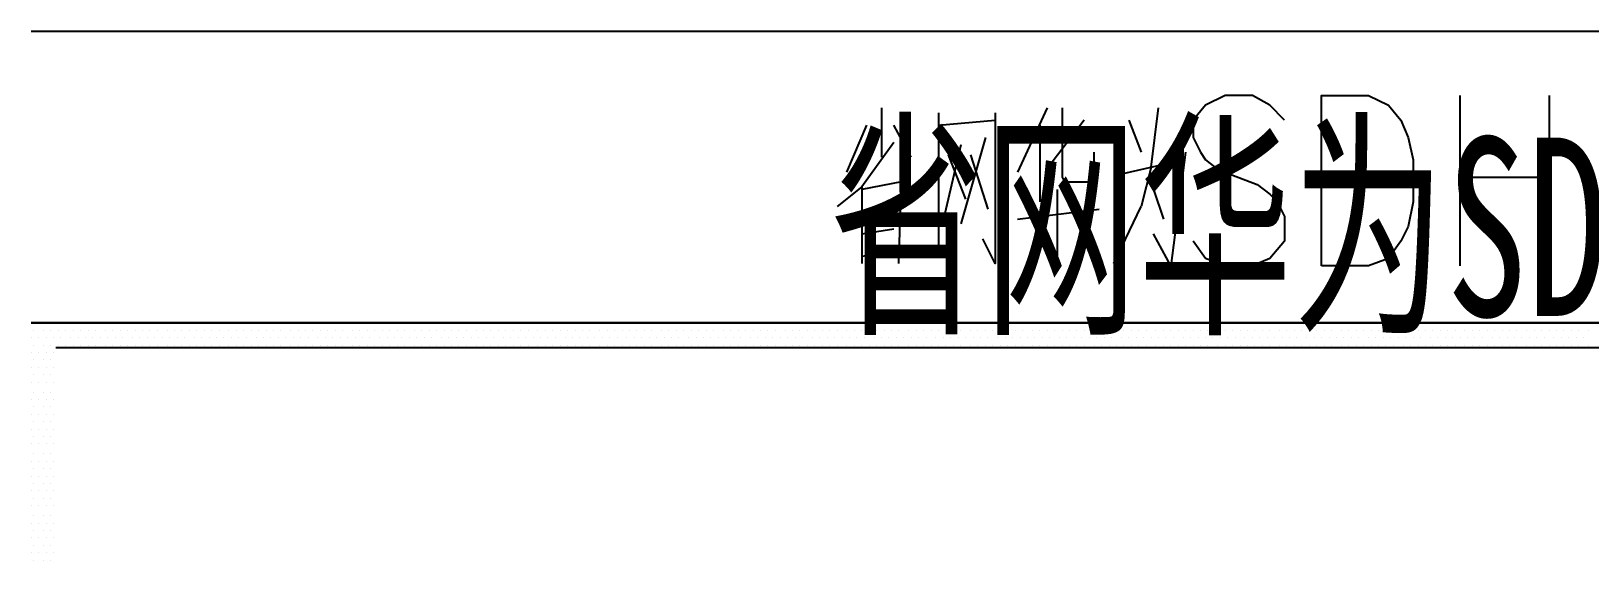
# Model space of a CAD drawing. Header units: metres. Extents: x 17 to 1264, y 17 to 859.
# Drawn here: x 303.8 to 394.6, y 722.8 to 753.8 of the extents above; entities that cross this region are included whole.
import ezdxf

# ---------------------------------------------------------------- set-up
doc = ezdxf.new("R2010")
doc.units = ezdxf.units.M
for name, color, linetype in [('LINES', 7, 'Continuous'), ('POLYLINES', 4, 'Continuous'), ('RECTS', 7, 'Continuous'), ('TEXTS', 3, 'Continuous')]:
    doc.layers.add(name, color=color, linetype=linetype)

msp = doc.modelspace()

# ---------------------------------------------------------------- linework, layer by layer
at = {"layer": 'LINES'}
for p, q in [((387.066, 740.16), (387.066, 750.096)), ((392.25, 750.096), (392.25, 740.16)), ((353.37, 749.376), (353.37, 746.496)), ((356.682, 749.088), (356.682, 740.88)), ((363.018, 749.376), (361.29, 745.632)), ((369.066, 745.92), (369.498, 749.376)), ((351.354, 745.632), (352.506, 748.368)), ((355.098, 746.496), (354.09, 748.368)), ((356.682, 748.368), (359.994, 748.656)), ((362.586, 748.368), (362.586, 743.904)), ((365.178, 748.656), (363.306, 746.208)), ((367.77, 748.656), (368.49, 746.784)), ((359.418, 747.648), (357.978, 742.608)), ((357.978, 747.216), (356.97, 742.896)), ((357.258, 746.64), (358.266, 744.048)), ((358.554, 746.64), (359.562, 743.472)), ((367.194, 745.488), (370.938, 746.352)), ((369.066, 745.92), (368.49, 743.616)), ((354.522, 745.056), (352.218, 744.624)), ((352.218, 744.768), (352.218, 740.304)), ((354.378, 740.304), (354.522, 745.2)), ((363.594, 744.624), (363.594, 739.872)), ((369.21, 744.624), (369.786, 742.896)), ((387.066, 745.344), (392.25, 745.344)), ((352.218, 743.184), (354.09, 743.616)), ((366.906, 740.304), (368.49, 743.616)), ((361.29, 742.896), (366.042, 743.472)), ((352.218, 742.032), (354.09, 742.32)), ((352.218, 740.736), (354.378, 741.024)), ((303.978, 736.416), (303.978, 736.416)), ((304.554, 736.416), (304.554, 736.416)), ((304.986, 736.416), (304.986, 736.416)), ((305.418, 736.416), (305.418, 736.416)), ((305.85, 736.416), (305.85, 736.416)), ((306.282, 736.416), (306.282, 736.416)), ((306.714, 736.416), (306.714, 736.416)), ((307.146, 736.416), (307.146, 736.416)), ((307.578, 736.416), (307.578, 736.416)), ((308.154, 736.416), (308.154, 736.416)), ((308.586, 736.416), (308.586, 736.416)), ((309.018, 736.416), (309.018, 736.416)), ((309.45, 736.416), (309.45, 736.416)), ((309.882, 736.416), (309.882, 736.416)), ((310.314, 736.416), (310.314, 736.416)), ((310.746, 736.416), (310.746, 736.416)), ((311.178, 736.416), (311.178, 736.416)), ((311.754, 736.416), (311.754, 736.416)), ((312.186, 736.416), (312.186, 736.416)), ((312.618, 736.416), (312.618, 736.416)), ((313.05, 736.416), (313.05, 736.416)), ((313.482, 736.416), (313.482, 736.416)), ((313.914, 736.416), (313.914, 736.416)), ((314.346, 736.416), (314.346, 736.416)), ((314.778, 736.416), (314.778, 736.416)), ((315.354, 736.416), (315.354, 736.416)), ((315.786, 736.416), (315.786, 736.416)), ((316.218, 736.416), (316.218, 736.416)), ((316.65, 736.416), (316.65, 736.416)), ((317.082, 736.416), (317.082, 736.416)), ((317.514, 736.416), (317.514, 736.416)), ((317.946, 736.416), (317.946, 736.416)), ((318.378, 736.416), (318.378, 736.416)), ((318.954, 736.416), (318.954, 736.416)), ((319.386, 736.416), (319.386, 736.416)), ((319.818, 736.416), (319.818, 736.416)), ((320.25, 736.416), (320.25, 736.416)), ((320.682, 736.416), (320.682, 736.416)), ((321.114, 736.416), (321.114, 736.416)), ((321.546, 736.416), (321.546, 736.416)), ((321.978, 736.416), (321.978, 736.416)), ((322.554, 736.416), (322.554, 736.416)), ((322.986, 736.416), (322.986, 736.416)), ((323.418, 736.416), (323.418, 736.416)), ((323.85, 736.416), (323.85, 736.416)), ((324.282, 736.416), (324.282, 736.416)), ((324.714, 736.416), (324.714, 736.416)), ((325.146, 736.416), (325.146, 736.416)), ((325.578, 736.416), (325.578, 736.416)), ((326.154, 736.416), (326.154, 736.416)), ((326.586, 736.416), (326.586, 736.416)), ((327.018, 736.416), (327.018, 736.416)), ((327.45, 736.416), (327.45, 736.416)), ((327.882, 736.416), (327.882, 736.416)), ((328.314, 736.416), (328.314, 736.416)), ((328.746, 736.416), (328.746, 736.416)), ((329.178, 736.416), (329.178, 736.416)), ((329.754, 736.416), (329.754, 736.416)), ((330.186, 736.416), (330.186, 736.416)), ((330.618, 736.416), (330.618, 736.416)), ((331.05, 736.416), (331.05, 736.416)), ((331.482, 736.416), (331.482, 736.416)), ((331.914, 736.416), (331.914, 736.416)), ((332.346, 736.416), (332.346, 736.416)), ((332.778, 736.416), (332.778, 736.416)), ((333.354, 736.416), (333.354, 736.416)), ((333.786, 736.416), (333.786, 736.416)), ((334.218, 736.416), (334.218, 736.416)), ((334.65, 736.416), (334.65, 736.416)), ((335.082, 736.416), (335.082, 736.416)), ((335.514, 736.416), (335.514, 736.416)), ((335.946, 736.416), (335.946, 736.416)), ((336.378, 736.416), (336.378, 736.416)), ((336.954, 736.416), (336.954, 736.416)), ((337.386, 736.416), (337.386, 736.416)), ((337.818, 736.416), (337.818, 736.416)), ((338.25, 736.416), (338.25, 736.416)), ((338.682, 736.416), (338.682, 736.416)), ((339.114, 736.416), (339.114, 736.416)), ((339.546, 736.416), (339.546, 736.416)), ((339.978, 736.416), (339.978, 736.416)), ((340.554, 736.416), (340.554, 736.416)), ((340.986, 736.416), (340.986, 736.416)), ((341.418, 736.416), (341.418, 736.416)), ((341.85, 736.416), (341.85, 736.416)), ((342.282, 736.416), (342.282, 736.416)), ((342.714, 736.416), (342.714, 736.416)), ((343.146, 736.416), (343.146, 736.416)), ((343.578, 736.416), (343.578, 736.416)), ((344.154, 736.416), (344.154, 736.416)), ((344.586, 736.416), (344.586, 736.416)), ((345.018, 736.416), (345.018, 736.416)), ((345.45, 736.416), (345.45, 736.416)), ((345.882, 736.416), (345.882, 736.416)), ((346.314, 736.416), (346.314, 736.416)), ((346.746, 736.416), (346.746, 736.416)), ((347.178, 736.416), (347.178, 736.416)), ((347.754, 736.416), (347.754, 736.416)), ((348.186, 736.416), (348.186, 736.416)), ((348.618, 736.416), (348.618, 736.416)), ((349.05, 736.416), (349.05, 736.416)), ((349.482, 736.416), (349.482, 736.416)), ((349.914, 736.416), (349.914, 736.416)), ((350.346, 736.416), (350.346, 736.416)), ((350.778, 736.416), (350.778, 736.416)), ((351.354, 736.416), (351.354, 736.416)), ((351.786, 736.416), (351.786, 736.416)), ((352.218, 736.416), (352.218, 736.416)), ((352.65, 736.416), (352.65, 736.416)), ((353.082, 736.416), (353.082, 736.416)), ((353.514, 736.416), (353.514, 736.416)), ((353.946, 736.416), (353.946, 736.416)), ((354.378, 736.416), (354.378, 736.416)), ((354.954, 736.416), (354.954, 736.416)), ((355.386, 736.416), (355.386, 736.416)), ((355.818, 736.416), (355.818, 736.416)), ((356.25, 736.416), (356.25, 736.416)), ((356.682, 736.416), (356.682, 736.416)), ((357.114, 736.416), (357.114, 736.416)), ((357.546, 736.416), (357.546, 736.416)), ((357.978, 736.416), (357.978, 736.416)), ((358.554, 736.416), (358.554, 736.416)), ((358.986, 736.416), (358.986, 736.416)), ((359.418, 736.416), (359.418, 736.416)), ((359.85, 736.416), (359.85, 736.416)), ((360.282, 736.416), (360.282, 736.416)), ((360.714, 736.416), (360.714, 736.416)), ((361.146, 736.416), (361.146, 736.416)), ((361.578, 736.416), (361.578, 736.416)), ((362.154, 736.416), (362.154, 736.416)), ((362.586, 736.416), (362.586, 736.416)), ((363.018, 736.416), (363.018, 736.416)), ((363.45, 736.416), (363.45, 736.416)), ((363.882, 736.416), (363.882, 736.416)), ((364.314, 736.416), (364.314, 736.416)), ((364.746, 736.416), (364.746, 736.416)), ((365.178, 736.416), (365.178, 736.416)), ((365.754, 736.416), (365.754, 736.416)), ((366.186, 736.416), (366.186, 736.416)), ((366.618, 736.416), (366.618, 736.416)), ((367.05, 736.416), (367.05, 736.416)), ((367.482, 736.416), (367.482, 736.416)), ((367.914, 736.416), (367.914, 736.416)), ((368.346, 736.416), (368.346, 736.416)), ((368.778, 736.416), (368.778, 736.416)), ((369.354, 736.416), (369.354, 736.416)), ((369.786, 736.416), (369.786, 736.416)), ((370.218, 736.416), (370.218, 736.416)), ((370.65, 736.416), (370.65, 736.416)), ((371.082, 736.416), (371.082, 736.416)), ((371.514, 736.416), (371.514, 736.416)), ((371.946, 736.416), (371.946, 736.416)), ((372.378, 736.416), (372.378, 736.416)), ((372.954, 736.416), (372.954, 736.416)), ((373.386, 736.416), (373.386, 736.416)), ((373.818, 736.416), (373.818, 736.416)), ((374.25, 736.416), (374.25, 736.416)), ((374.682, 736.416), (374.682, 736.416)), ((375.114, 736.416), (375.114, 736.416)), ((375.546, 736.416), (375.546, 736.416)), ((375.978, 736.416), (375.978, 736.416)), ((376.554, 736.416), (376.554, 736.416)), ((376.986, 736.416), (376.986, 736.416)), ((377.418, 736.416), (377.418, 736.416)), ((377.85, 736.416), (377.85, 736.416)), ((378.282, 736.416), (378.282, 736.416)), ((378.714, 736.416), (378.714, 736.416)), ((379.146, 736.416), (379.146, 736.416)), ((379.578, 736.416), (379.578, 736.416)), ((380.154, 736.416), (380.154, 736.416)), ((380.586, 736.416), (380.586, 736.416)), ((381.018, 736.416), (381.018, 736.416)), ((381.45, 736.416), (381.45, 736.416)), ((381.882, 736.416), (381.882, 736.416)), ((382.314, 736.416), (382.314, 736.416)), ((382.746, 736.416), (382.746, 736.416)), ((383.178, 736.416), (383.178, 736.416)), ((383.754, 736.416), (383.754, 736.416)), ((384.186, 736.416), (384.186, 736.416)), ((384.618, 736.416), (384.618, 736.416)), ((385.05, 736.416), (385.05, 736.416)), ((385.482, 736.416), (385.482, 736.416)), ((385.914, 736.416), (385.914, 736.416)), ((386.346, 736.416), (386.346, 736.416)), ((386.778, 736.416), (386.778, 736.416)), ((387.354, 736.416), (387.354, 736.416)), ((387.786, 736.416), (387.786, 736.416)), ((388.218, 736.416), (388.218, 736.416)), ((388.65, 736.416), (388.65, 736.416)), ((389.082, 736.416), (389.082, 736.416)), ((389.514, 736.416), (389.514, 736.416)), ((389.946, 736.416), (389.946, 736.416)), ((390.378, 736.416), (390.378, 736.416)), ((390.954, 736.416), (390.954, 736.416)), ((391.386, 736.416), (391.386, 736.416)), ((391.818, 736.416), (391.818, 736.416)), ((392.25, 736.416), (392.25, 736.416)), ((392.682, 736.416), (392.682, 736.416)), ((393.114, 736.416), (393.114, 736.416)), ((393.546, 736.416), (393.546, 736.416)), ((393.978, 736.416), (393.978, 736.416)), ((394.554, 736.416), (394.554, 736.416)), ((303.834, 735.984), (303.834, 735.984)), ((303.978, 735.552), (303.978, 735.552)), ((304.266, 735.984), (304.266, 735.984)), ((304.554, 735.552), (304.554, 735.552)), ((304.698, 735.984), (304.698, 735.984)), ((304.986, 735.552), (304.986, 735.552)), ((305.13, 735.984), (305.13, 735.984)), ((305.418, 735.552), (305.418, 735.552)), ((305.562, 735.984), (305.562, 735.984)), ((305.85, 735.552), (305.85, 735.552)), ((306.138, 735.984), (306.138, 735.984)), ((306.282, 735.552), (306.282, 735.552)), ((306.57, 735.984), (306.57, 735.984)), ((306.714, 735.552), (306.714, 735.552)), ((307.002, 735.984), (307.002, 735.984)), ((307.146, 735.552), (307.146, 735.552)), ((307.434, 735.984), (307.434, 735.984)), ((307.578, 735.552), (307.578, 735.552)), ((307.866, 735.984), (307.866, 735.984)), ((308.154, 735.552), (308.154, 735.552)), ((308.298, 735.984), (308.298, 735.984)), ((308.586, 735.552), (308.586, 735.552)), ((308.73, 735.984), (308.73, 735.984)), ((309.018, 735.552), (309.018, 735.552)), ((309.162, 735.984), (309.162, 735.984)), ((309.45, 735.552), (309.45, 735.552)), ((309.738, 735.984), (309.738, 735.984)), ((309.882, 735.552), (309.882, 735.552)), ((310.17, 735.984), (310.17, 735.984)), ((310.314, 735.552), (310.314, 735.552)), ((310.602, 735.984), (310.602, 735.984)), ((310.746, 735.552), (310.746, 735.552)), ((311.034, 735.984), (311.034, 735.984)), ((311.178, 735.552), (311.178, 735.552)), ((311.466, 735.984), (311.466, 735.984)), ((311.754, 735.552), (311.754, 735.552)), ((311.898, 735.984), (311.898, 735.984)), ((312.186, 735.552), (312.186, 735.552)), ((312.33, 735.984), (312.33, 735.984)), ((312.618, 735.552), (312.618, 735.552)), ((312.762, 735.984), (312.762, 735.984)), ((313.05, 735.552), (313.05, 735.552)), ((313.338, 735.984), (313.338, 735.984)), ((313.482, 735.552), (313.482, 735.552)), ((313.77, 735.984), (313.77, 735.984)), ((313.914, 735.552), (313.914, 735.552)), ((314.202, 735.984), (314.202, 735.984)), ((314.346, 735.552), (314.346, 735.552)), ((314.634, 735.984), (314.634, 735.984)), ((314.778, 735.552), (314.778, 735.552)), ((315.066, 735.984), (315.066, 735.984)), ((315.354, 735.552), (315.354, 735.552)), ((315.498, 735.984), (315.498, 735.984)), ((315.786, 735.552), (315.786, 735.552)), ((315.93, 735.984), (315.93, 735.984)), ((316.218, 735.552), (316.218, 735.552)), ((316.362, 735.984), (316.362, 735.984)), ((316.65, 735.552), (316.65, 735.552)), ((316.938, 735.984), (316.938, 735.984)), ((317.082, 735.552), (317.082, 735.552)), ((317.37, 735.984), (317.37, 735.984)), ((317.514, 735.552), (317.514, 735.552)), ((317.802, 735.984), (317.802, 735.984)), ((317.946, 735.552), (317.946, 735.552)), ((318.234, 735.984), (318.234, 735.984)), ((318.378, 735.552), (318.378, 735.552)), ((318.666, 735.984), (318.666, 735.984)), ((318.954, 735.552), (318.954, 735.552)), ((319.098, 735.984), (319.098, 735.984)), ((319.386, 735.552), (319.386, 735.552)), ((319.53, 735.984), (319.53, 735.984)), ((319.818, 735.552), (319.818, 735.552)), ((319.962, 735.984), (319.962, 735.984)), ((320.25, 735.552), (320.25, 735.552)), ((320.538, 735.984), (320.538, 735.984)), ((320.682, 735.552), (320.682, 735.552)), ((320.97, 735.984), (320.97, 735.984)), ((321.114, 735.552), (321.114, 735.552)), ((321.402, 735.984), (321.402, 735.984)), ((321.546, 735.552), (321.546, 735.552)), ((321.834, 735.984), (321.834, 735.984)), ((321.978, 735.552), (321.978, 735.552)), ((322.266, 735.984), (322.266, 735.984)), ((322.554, 735.552), (322.554, 735.552)), ((322.698, 735.984), (322.698, 735.984)), ((322.986, 735.552), (322.986, 735.552)), ((323.13, 735.984), (323.13, 735.984)), ((323.418, 735.552), (323.418, 735.552)), ((323.562, 735.984), (323.562, 735.984)), ((323.85, 735.552), (323.85, 735.552)), ((324.138, 735.984), (324.138, 735.984)), ((324.282, 735.552), (324.282, 735.552)), ((324.57, 735.984), (324.57, 735.984)), ((324.714, 735.552), (324.714, 735.552)), ((325.002, 735.984), (325.002, 735.984)), ((325.146, 735.552), (325.146, 735.552)), ((325.434, 735.984), (325.434, 735.984)), ((325.578, 735.552), (325.578, 735.552)), ((325.866, 735.984), (325.866, 735.984)), ((326.154, 735.552), (326.154, 735.552)), ((326.298, 735.984), (326.298, 735.984)), ((326.586, 735.552), (326.586, 735.552)), ((326.73, 735.984), (326.73, 735.984)), ((327.018, 735.552), (327.018, 735.552)), ((327.162, 735.984), (327.162, 735.984)), ((327.45, 735.552), (327.45, 735.552)), ((327.738, 735.984), (327.738, 735.984)), ((327.882, 735.552), (327.882, 735.552)), ((328.17, 735.984), (328.17, 735.984)), ((328.314, 735.552), (328.314, 735.552)), ((328.602, 735.984), (328.602, 735.984)), ((328.746, 735.552), (328.746, 735.552)), ((329.034, 735.984), (329.034, 735.984)), ((329.178, 735.552), (329.178, 735.552)), ((329.466, 735.984), (329.466, 735.984)), ((329.754, 735.552), (329.754, 735.552)), ((329.898, 735.984), (329.898, 735.984)), ((330.186, 735.552), (330.186, 735.552)), ((330.33, 735.984), (330.33, 735.984)), ((330.618, 735.552), (330.618, 735.552)), ((330.762, 735.984), (330.762, 735.984)), ((331.05, 735.552), (331.05, 735.552)), ((331.338, 735.984), (331.338, 735.984)), ((331.482, 735.552), (331.482, 735.552)), ((331.77, 735.984), (331.77, 735.984)), ((331.914, 735.552), (331.914, 735.552)), ((332.202, 735.984), (332.202, 735.984)), ((332.346, 735.552), (332.346, 735.552)), ((332.634, 735.984), (332.634, 735.984)), ((332.778, 735.552), (332.778, 735.552)), ((333.066, 735.984), (333.066, 735.984)), ((333.354, 735.552), (333.354, 735.552)), ((333.498, 735.984), (333.498, 735.984)), ((333.786, 735.552), (333.786, 735.552)), ((333.93, 735.984), (333.93, 735.984)), ((334.218, 735.552), (334.218, 735.552)), ((334.362, 735.984), (334.362, 735.984)), ((334.65, 735.552), (334.65, 735.552)), ((334.938, 735.984), (334.938, 735.984)), ((335.082, 735.552), (335.082, 735.552)), ((335.37, 735.984), (335.37, 735.984)), ((335.514, 735.552), (335.514, 735.552)), ((335.802, 735.984), (335.802, 735.984)), ((335.946, 735.552), (335.946, 735.552)), ((336.234, 735.984), (336.234, 735.984)), ((336.378, 735.552), (336.378, 735.552)), ((336.666, 735.984), (336.666, 735.984)), ((336.954, 735.552), (336.954, 735.552)), ((337.098, 735.984), (337.098, 735.984)), ((337.386, 735.552), (337.386, 735.552)), ((337.53, 735.984), (337.53, 735.984)), ((337.818, 735.552), (337.818, 735.552)), ((337.962, 735.984), (337.962, 735.984)), ((338.25, 735.552), (338.25, 735.552)), ((338.538, 735.984), (338.538, 735.984)), ((338.682, 735.552), (338.682, 735.552)), ((338.97, 735.984), (338.97, 735.984)), ((339.114, 735.552), (339.114, 735.552)), ((339.402, 735.984), (339.402, 735.984)), ((339.546, 735.552), (339.546, 735.552)), ((339.834, 735.984), (339.834, 735.984)), ((339.978, 735.552), (339.978, 735.552)), ((340.266, 735.984), (340.266, 735.984)), ((340.554, 735.552), (340.554, 735.552)), ((340.698, 735.984), (340.698, 735.984)), ((340.986, 735.552), (340.986, 735.552)), ((341.13, 735.984), (341.13, 735.984)), ((341.418, 735.552), (341.418, 735.552)), ((341.562, 735.984), (341.562, 735.984)), ((341.85, 735.552), (341.85, 735.552)), ((342.138, 735.984), (342.138, 735.984)), ((342.282, 735.552), (342.282, 735.552)), ((342.57, 735.984), (342.57, 735.984)), ((342.714, 735.552), (342.714, 735.552)), ((343.002, 735.984), (343.002, 735.984)), ((343.146, 735.552), (343.146, 735.552)), ((343.434, 735.984), (343.434, 735.984)), ((343.578, 735.552), (343.578, 735.552)), ((343.866, 735.984), (343.866, 735.984)), ((344.154, 735.552), (344.154, 735.552)), ((344.298, 735.984), (344.298, 735.984)), ((344.586, 735.552), (344.586, 735.552)), ((344.73, 735.984), (344.73, 735.984)), ((345.018, 735.552), (345.018, 735.552)), ((345.162, 735.984), (345.162, 735.984)), ((345.45, 735.552), (345.45, 735.552)), ((345.738, 735.984), (345.738, 735.984)), ((345.882, 735.552), (345.882, 735.552)), ((346.17, 735.984), (346.17, 735.984)), ((346.314, 735.552), (346.314, 735.552)), ((346.602, 735.984), (346.602, 735.984)), ((346.746, 735.552), (346.746, 735.552)), ((347.034, 735.984), (347.034, 735.984)), ((347.178, 735.552), (347.178, 735.552)), ((347.466, 735.984), (347.466, 735.984)), ((347.754, 735.552), (347.754, 735.552)), ((347.898, 735.984), (347.898, 735.984)), ((348.186, 735.552), (348.186, 735.552)), ((348.33, 735.984), (348.33, 735.984)), ((348.618, 735.552), (348.618, 735.552)), ((348.762, 735.984), (348.762, 735.984)), ((349.05, 735.552), (349.05, 735.552)), ((349.338, 735.984), (349.338, 735.984)), ((349.482, 735.552), (349.482, 735.552)), ((349.77, 735.984), (349.77, 735.984)), ((349.914, 735.552), (349.914, 735.552)), ((350.202, 735.984), (350.202, 735.984)), ((350.346, 735.552), (350.346, 735.552)), ((350.634, 735.984), (350.634, 735.984)), ((350.778, 735.552), (350.778, 735.552)), ((351.066, 735.984), (351.066, 735.984)), ((351.354, 735.552), (351.354, 735.552)), ((351.498, 735.984), (351.498, 735.984)), ((351.786, 735.552), (351.786, 735.552)), ((351.93, 735.984), (351.93, 735.984)), ((352.218, 735.552), (352.218, 735.552)), ((352.362, 735.984), (352.362, 735.984)), ((352.65, 735.552), (352.65, 735.552)), ((352.938, 735.984), (352.938, 735.984)), ((353.082, 735.552), (353.082, 735.552)), ((353.37, 735.984), (353.37, 735.984)), ((353.514, 735.552), (353.514, 735.552)), ((353.802, 735.984), (353.802, 735.984)), ((353.946, 735.552), (353.946, 735.552)), ((354.234, 735.984), (354.234, 735.984)), ((354.378, 735.552), (354.378, 735.552)), ((354.666, 735.984), (354.666, 735.984)), ((354.954, 735.552), (354.954, 735.552)), ((355.098, 735.984), (355.098, 735.984)), ((355.386, 735.552), (355.386, 735.552)), ((355.53, 735.984), (355.53, 735.984)), ((355.818, 735.552), (355.818, 735.552)), ((355.962, 735.984), (355.962, 735.984)), ((356.25, 735.552), (356.25, 735.552)), ((356.538, 735.984), (356.538, 735.984)), ((356.682, 735.552), (356.682, 735.552)), ((356.97, 735.984), (356.97, 735.984)), ((357.114, 735.552), (357.114, 735.552)), ((357.402, 735.984), (357.402, 735.984)), ((357.546, 735.552), (357.546, 735.552)), ((357.834, 735.984), (357.834, 735.984)), ((357.978, 735.552), (357.978, 735.552)), ((358.266, 735.984), (358.266, 735.984)), ((358.554, 735.552), (358.554, 735.552)), ((358.698, 735.984), (358.698, 735.984)), ((358.986, 735.552), (358.986, 735.552)), ((359.13, 735.984), (359.13, 735.984)), ((359.418, 735.552), (359.418, 735.552)), ((359.562, 735.984), (359.562, 735.984)), ((359.85, 735.552), (359.85, 735.552)), ((360.138, 735.984), (360.138, 735.984)), ((360.282, 735.552), (360.282, 735.552)), ((360.57, 735.984), (360.57, 735.984)), ((360.714, 735.552), (360.714, 735.552)), ((361.002, 735.984), (361.002, 735.984)), ((361.146, 735.552), (361.146, 735.552)), ((361.434, 735.984), (361.434, 735.984)), ((361.578, 735.552), (361.578, 735.552)), ((361.866, 735.984), (361.866, 735.984)), ((362.154, 735.552), (362.154, 735.552)), ((362.298, 735.984), (362.298, 735.984)), ((362.586, 735.552), (362.586, 735.552)), ((362.73, 735.984), (362.73, 735.984)), ((363.018, 735.552), (363.018, 735.552)), ((363.162, 735.984), (363.162, 735.984)), ((363.45, 735.552), (363.45, 735.552)), ((363.738, 735.984), (363.738, 735.984)), ((363.882, 735.552), (363.882, 735.552)), ((364.17, 735.984), (364.17, 735.984)), ((364.314, 735.552), (364.314, 735.552)), ((364.602, 735.984), (364.602, 735.984)), ((364.746, 735.552), (364.746, 735.552)), ((365.034, 735.984), (365.034, 735.984)), ((365.178, 735.552), (365.178, 735.552)), ((365.466, 735.984), (365.466, 735.984)), ((365.754, 735.552), (365.754, 735.552)), ((365.898, 735.984), (365.898, 735.984)), ((366.186, 735.552), (366.186, 735.552)), ((366.33, 735.984), (366.33, 735.984)), ((366.618, 735.552), (366.618, 735.552)), ((366.762, 735.984), (366.762, 735.984)), ((367.05, 735.552), (367.05, 735.552)), ((367.338, 735.984), (367.338, 735.984)), ((367.482, 735.552), (367.482, 735.552)), ((367.77, 735.984), (367.77, 735.984)), ((367.914, 735.552), (367.914, 735.552)), ((368.202, 735.984), (368.202, 735.984)), ((368.346, 735.552), (368.346, 735.552)), ((368.634, 735.984), (368.634, 735.984)), ((368.778, 735.552), (368.778, 735.552)), ((369.066, 735.984), (369.066, 735.984)), ((369.354, 735.552), (369.354, 735.552)), ((369.498, 735.984), (369.498, 735.984)), ((369.786, 735.552), (369.786, 735.552)), ((369.93, 735.984), (369.93, 735.984)), ((370.218, 735.552), (370.218, 735.552)), ((370.362, 735.984), (370.362, 735.984)), ((370.65, 735.552), (370.65, 735.552)), ((370.938, 735.984), (370.938, 735.984)), ((371.082, 735.552), (371.082, 735.552)), ((371.37, 735.984), (371.37, 735.984)), ((371.514, 735.552), (371.514, 735.552)), ((371.802, 735.984), (371.802, 735.984)), ((371.946, 735.552), (371.946, 735.552)), ((372.234, 735.984), (372.234, 735.984)), ((372.378, 735.552), (372.378, 735.552)), ((372.666, 735.984), (372.666, 735.984)), ((372.954, 735.552), (372.954, 735.552)), ((373.098, 735.984), (373.098, 735.984)), ((373.386, 735.552), (373.386, 735.552)), ((373.53, 735.984), (373.53, 735.984)), ((373.818, 735.552), (373.818, 735.552)), ((373.962, 735.984), (373.962, 735.984)), ((374.25, 735.552), (374.25, 735.552)), ((374.538, 735.984), (374.538, 735.984)), ((374.682, 735.552), (374.682, 735.552)), ((374.97, 735.984), (374.97, 735.984)), ((375.114, 735.552), (375.114, 735.552)), ((375.402, 735.984), (375.402, 735.984)), ((375.546, 735.552), (375.546, 735.552)), ((375.834, 735.984), (375.834, 735.984)), ((375.978, 735.552), (375.978, 735.552)), ((376.266, 735.984), (376.266, 735.984)), ((376.554, 735.552), (376.554, 735.552)), ((376.698, 735.984), (376.698, 735.984)), ((376.986, 735.552), (376.986, 735.552)), ((377.13, 735.984), (377.13, 735.984)), ((377.418, 735.552), (377.418, 735.552)), ((377.562, 735.984), (377.562, 735.984)), ((377.85, 735.552), (377.85, 735.552)), ((378.138, 735.984), (378.138, 735.984)), ((378.282, 735.552), (378.282, 735.552)), ((378.57, 735.984), (378.57, 735.984)), ((378.714, 735.552), (378.714, 735.552)), ((379.002, 735.984), (379.002, 735.984)), ((379.146, 735.552), (379.146, 735.552)), ((379.434, 735.984), (379.434, 735.984)), ((379.578, 735.552), (379.578, 735.552)), ((379.866, 735.984), (379.866, 735.984)), ((380.154, 735.552), (380.154, 735.552)), ((380.298, 735.984), (380.298, 735.984)), ((380.586, 735.552), (380.586, 735.552)), ((380.73, 735.984), (380.73, 735.984)), ((381.018, 735.552), (381.018, 735.552)), ((381.162, 735.984), (381.162, 735.984)), ((381.45, 735.552), (381.45, 735.552)), ((381.738, 735.984), (381.738, 735.984)), ((381.882, 735.552), (381.882, 735.552)), ((382.17, 735.984), (382.17, 735.984)), ((382.314, 735.552), (382.314, 735.552)), ((382.602, 735.984), (382.602, 735.984)), ((382.746, 735.552), (382.746, 735.552)), ((383.034, 735.984), (383.034, 735.984)), ((383.178, 735.552), (383.178, 735.552)), ((383.466, 735.984), (383.466, 735.984)), ((383.754, 735.552), (383.754, 735.552)), ((383.898, 735.984), (383.898, 735.984)), ((384.186, 735.552), (384.186, 735.552)), ((384.33, 735.984), (384.33, 735.984)), ((384.618, 735.552), (384.618, 735.552)), ((384.762, 735.984), (384.762, 735.984)), ((385.05, 735.552), (385.05, 735.552)), ((385.338, 735.984), (385.338, 735.984)), ((385.482, 735.552), (385.482, 735.552)), ((385.77, 735.984), (385.77, 735.984)), ((385.914, 735.552), (385.914, 735.552)), ((386.202, 735.984), (386.202, 735.984)), ((386.346, 735.552), (386.346, 735.552)), ((386.634, 735.984), (386.634, 735.984)), ((386.778, 735.552), (386.778, 735.552)), ((387.066, 735.984), (387.066, 735.984)), ((387.354, 735.552), (387.354, 735.552)), ((387.498, 735.984), (387.498, 735.984)), ((387.786, 735.552), (387.786, 735.552)), ((387.93, 735.984), (387.93, 735.984)), ((388.218, 735.552), (388.218, 735.552)), ((388.362, 735.984), (388.362, 735.984)), ((388.65, 735.552), (388.65, 735.552)), ((388.938, 735.984), (388.938, 735.984)), ((389.082, 735.552), (389.082, 735.552)), ((389.37, 735.984), (389.37, 735.984)), ((389.514, 735.552), (389.514, 735.552)), ((389.802, 735.984), (389.802, 735.984)), ((389.946, 735.552), (389.946, 735.552)), ((390.234, 735.984), (390.234, 735.984)), ((390.378, 735.552), (390.378, 735.552)), ((390.666, 735.984), (390.666, 735.984)), ((390.954, 735.552), (390.954, 735.552)), ((391.098, 735.984), (391.098, 735.984)), ((391.386, 735.552), (391.386, 735.552)), ((391.53, 735.984), (391.53, 735.984)), ((391.818, 735.552), (391.818, 735.552)), ((391.962, 735.984), (391.962, 735.984)), ((392.25, 735.552), (392.25, 735.552)), ((392.538, 735.984), (392.538, 735.984)), ((392.682, 735.552), (392.682, 735.552)), ((392.97, 735.984), (392.97, 735.984)), ((393.114, 735.552), (393.114, 735.552)), ((393.402, 735.984), (393.402, 735.984)), ((393.546, 735.552), (393.546, 735.552)), ((393.834, 735.984), (393.834, 735.984)), ((393.978, 735.552), (393.978, 735.552)), ((394.266, 735.984), (394.266, 735.984)), ((394.554, 735.552), (394.554, 735.552)), ((303.834, 735.12), (303.834, 735.12)), ((303.978, 734.688), (303.978, 734.688)), ((304.266, 735.12), (304.266, 735.12)), ((304.554, 734.688), (304.554, 734.688)), ((304.698, 735.12), (304.698, 735.12)), ((304.986, 734.688), (304.986, 734.688)), ((305.13, 735.12), (305.13, 735.12)), ((303.834, 734.256), (303.834, 734.256)), ((303.978, 733.824), (303.978, 733.824)), ((304.266, 734.256), (304.266, 734.256)), ((304.554, 733.824), (304.554, 733.824)), ((304.698, 734.256), (304.698, 734.256)), ((304.986, 733.824), (304.986, 733.824)), ((305.13, 734.256), (305.13, 734.256)), ((303.834, 733.392), (303.834, 733.392)), ((303.978, 732.816), (303.978, 732.816)), ((304.266, 733.392), (304.266, 733.392)), ((304.554, 732.816), (304.554, 732.816)), ((304.698, 733.392), (304.698, 733.392)), ((304.986, 732.816), (304.986, 732.816)), ((305.13, 733.392), (305.13, 733.392)), ((303.834, 732.384), (303.834, 732.384)), ((303.978, 731.952), (303.978, 731.952)), ((304.266, 732.384), (304.266, 732.384)), ((304.554, 731.952), (304.554, 731.952)), ((304.698, 732.384), (304.698, 732.384)), ((304.986, 731.952), (304.986, 731.952)), ((305.13, 732.384), (305.13, 732.384)), ((303.834, 731.52), (303.834, 731.52)), ((303.978, 731.088), (303.978, 731.088)), ((304.266, 731.52), (304.266, 731.52)), ((304.554, 731.088), (304.554, 731.088)), ((304.698, 731.52), (304.698, 731.52)), ((304.986, 731.088), (304.986, 731.088)), ((305.13, 731.52), (305.13, 731.52)), ((303.834, 730.656), (303.834, 730.656)), ((303.978, 730.224), (303.978, 730.224)), ((304.266, 730.656), (304.266, 730.656)), ((304.554, 730.224), (304.554, 730.224)), ((304.698, 730.656), (304.698, 730.656)), ((304.986, 730.224), (304.986, 730.224)), ((305.13, 730.656), (305.13, 730.656)), ((303.834, 729.792), (303.834, 729.792)), ((303.978, 729.216), (303.978, 729.216)), ((304.266, 729.792), (304.266, 729.792)), ((304.554, 729.216), (304.554, 729.216)), ((304.698, 729.792), (304.698, 729.792)), ((304.986, 729.216), (304.986, 729.216)), ((305.13, 729.792), (305.13, 729.792)), ((303.834, 728.784), (303.834, 728.784)), ((303.978, 728.352), (303.978, 728.352)), ((304.266, 728.784), (304.266, 728.784)), ((304.554, 728.352), (304.554, 728.352)), ((304.698, 728.784), (304.698, 728.784)), ((304.986, 728.352), (304.986, 728.352)), ((305.13, 728.784), (305.13, 728.784)), ((303.834, 727.92), (303.834, 727.92)), ((303.978, 727.488), (303.978, 727.488)), ((304.266, 727.92), (304.266, 727.92)), ((304.554, 727.488), (304.554, 727.488)), ((304.698, 727.92), (304.698, 727.92)), ((304.986, 727.488), (304.986, 727.488)), ((305.13, 727.92), (305.13, 727.92)), ((303.834, 727.056), (303.834, 727.056)), ((303.978, 726.624), (303.978, 726.624)), ((304.266, 727.056), (304.266, 727.056)), ((304.554, 726.624), (304.554, 726.624)), ((304.698, 727.056), (304.698, 727.056)), ((304.986, 726.624), (304.986, 726.624)), ((305.13, 727.056), (305.13, 727.056)), ((303.834, 726.192), (303.834, 726.192)), ((303.978, 725.616), (303.978, 725.616)), ((304.266, 726.192), (304.266, 726.192)), ((304.554, 725.616), (304.554, 725.616)), ((304.698, 726.192), (304.698, 726.192)), ((304.986, 725.616), (304.986, 725.616)), ((305.13, 726.192), (305.13, 726.192)), ((303.834, 725.184), (303.834, 725.184)), ((303.978, 724.752), (303.978, 724.752)), ((304.266, 725.184), (304.266, 725.184)), ((304.554, 724.752), (304.554, 724.752)), ((304.698, 725.184), (304.698, 725.184)), ((304.986, 724.752), (304.986, 724.752)), ((305.13, 725.184), (305.13, 725.184)), ((303.834, 724.32), (303.834, 724.32)), ((303.978, 723.888), (303.978, 723.888)), ((304.266, 724.32), (304.266, 724.32)), ((304.554, 723.888), (304.554, 723.888)), ((304.698, 724.32), (304.698, 724.32)), ((304.986, 723.888), (304.986, 723.888)), ((305.13, 724.32), (305.13, 724.32)), ((303.834, 723.456), (303.834, 723.456)), ((303.978, 723.024), (303.978, 723.024)), ((304.266, 723.456), (304.266, 723.456)), ((304.554, 723.024), (304.554, 723.024)), ((304.698, 723.456), (304.698, 723.456)), ((304.986, 723.024), (304.986, 723.024)), ((305.13, 723.456), (305.13, 723.456))]:
    msp.add_line(p, q, dxfattribs=at)
at = {"layer": 'POLYLINES'}
for points in [[(376.842, 748.656), (375.978, 749.52), (374.97, 750.096), (373.386, 750.096), (372.234, 749.52), (371.514, 748.656), (371.514, 747.648), (371.946, 746.784), (372.234, 746.352), (372.954, 745.776), (375.258, 744.912), (375.978, 744.336), (376.41, 743.904), (376.842, 743.04), (376.842, 741.6), (375.978, 740.592), (374.97, 740.16), (373.386, 740.16), (372.234, 740.592), (371.514, 741.6)], [(379.002, 740.16), (379.002, 750.096), (381.738, 750.096), (382.89, 749.52), (383.61, 748.656), (384.042, 747.648), (384.33, 746.352), (384.33, 743.904), (384.042, 742.464), (383.61, 741.6), (382.89, 740.592), (381.738, 740.16), (379.002, 740.16)], [(359.994, 749.088), (359.994, 740.304), (359.274, 741.744)], [(363.882, 749.376), (363.882, 745.344), (364.026, 745.056)], [(354.09, 747.36), (352.218, 744.768), (350.778, 743.616)], [(364.026, 745.056), (365.754, 745.056), (365.754, 746.784)], [(371.082, 746.784), (370.218, 740.16), (369.21, 742.032)]]:
    msp.add_lwpolyline(points, dxfattribs=at)
at = {"layer": 'RECTS'}
for points in [[(303.834, 753.84), (473.898, 753.84), (473.898, 736.848), (303.834, 736.848)], [(303.834, 736.848), (473.898, 736.848), (473.898, 113.184), (303.834, 113.184)], [(305.274, 735.408), (472.458, 735.408), (472.458, 114.624), (305.274, 114.624)]]:
    msp.add_lwpolyline(points, dxfattribs=at)

# ---------------------------------------------------------------- texts
at = {"layer": 'TEXTS', "width": 0.664519}
msp.add_text('省网华为SDH设备屏', height=10.395, dxfattribs=at).set_placement((350.346, 737.249))

doc.saveas('drawing.dxf')
